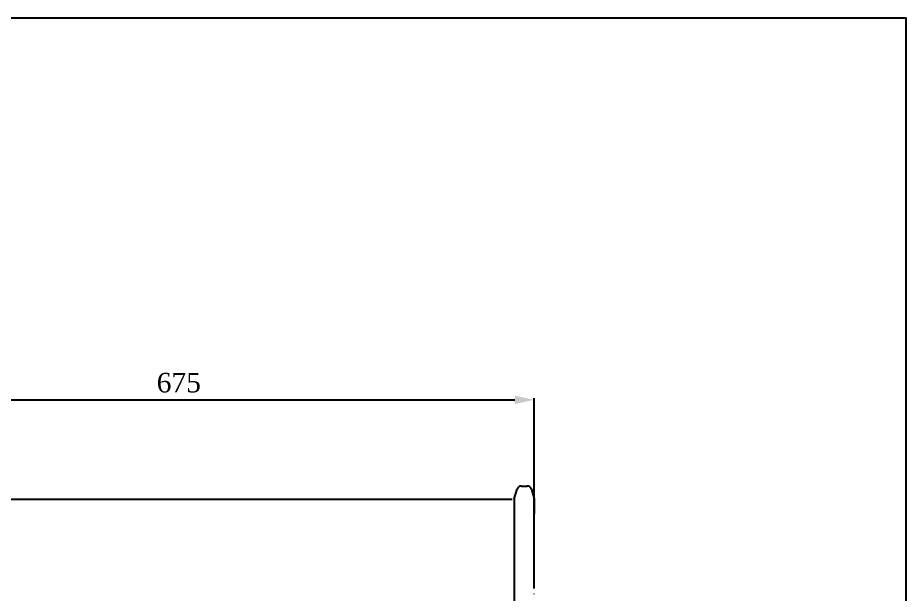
# Model space of a CAD drawing. Header units: millimetres. Extents: x 324 to 7054, y -67 to 2159.
# Drawn here: x 6258 to 7054, y 1642 to 2159 of the extents above; entities that cross this region are included whole.
import ezdxf

# ---------------------------------------------------------------- set-up
doc = ezdxf.new("R2010")
doc.units = ezdxf.units.MM
doc.header["$LTSCALE"] = 153.67
doc.header["$PDMODE"] = 3
doc.header["$PDSIZE"] = 8
doc.layers.get('0').update_dxf_attribs({"linetype": 'CONTINUOUS'})
doc.layers.get('Defpoints').update_dxf_attribs({"linetype": 'CONTINUOUS'})
doc.layers.add('02___PRT_ALL_AXES', color=7, linetype='CONTINUOUS')
doc.styles.get("Standard").update_dxf_attribs({"font": 'times.ttf'})
doc.dimstyles.new('DIMSTYLE_1', dxfattribs={"dimtxt": 17.5, "dimasz": 17.5, "dimexe": 1.5, "dimexo": 1, "dimgap": 0.875, "dimtad": 1, "dimdsep": 46, "dimtxsty": 'Standard', "dimblk": '_FILLED', "dimblk1": '_FILLED', "dimblk2": '_FILLED', "dimcen": 0.09, "dimazin": 2, "dimtp": 0.01, "dimtm": 0.01, "dimtfac": 1, "dimtofl": 0, "dimtmove": 0, "dimatfit": 3, "dimldrblk": '_FILLED', "dimfxl": 1, "dimtolj": 1, "dimarcsym": 0})

# ---------------------------------------------------------------- blocks, each defined once
blk = doc.blocks.new('_FILLED')
at = {"color": 0, "linetype": 'ByBlock'}
blk.add_solid([(0, 0), (-1, 0.214), (-1, -0.214)], dxfattribs=at)
blk = doc.blocks.new('*D210')
at = {"color": 0, "linetype": 'ByBlock', "lineweight": -2}
for p, q in [((6046.66, 1676.98), (6046.66, 1817.81)), ((6064.16, 1816.31), (6703.16, 1816.31)), ((6720.66, 1646.98), (6720.66, 1817.81))]:
    blk.add_line(p, q, dxfattribs=at)
at = {"layer": 'Defpoints', "color": 0}
for p in [(6720.66, 1816.31), (6046.66, 1675.98), (6720.66, 1645.98)]:
    blk.add_point(p, dxfattribs=at)
at = {"color": 0, "linetype": 'ByBlock', "lineweight": -2, "xscale": 17.5, "yscale": 17.5, "zscale": 17.5, "rotation": 180}
blk.add_blockref('_FILLED', (6046.66, 1816.31), dxfattribs=at)
at = {"color": 0, "linetype": 'ByBlock', "lineweight": -2, "xscale": 17.5, "yscale": 17.5, "zscale": 17.5}
blk.add_blockref('_FILLED', (6720.66, 1816.31), dxfattribs=at)
at = {"color": 0, "insert": (6402.09, 1840.52), "char_height": 17.5, "attachment_point": 2, "line_spacing_factor": 0.9}
blk.add_mtext('\\A1;\\A1;675', dxfattribs=at)

msp = doc.modelspace()

# ---------------------------------------------------------------- linework, layer by layer
at = {"linetype": 'Continuous'}
for p in [(5588, 2159), (7054, -67)]:
    msp.add_line(p, (7054, 2159), dxfattribs=at)
at = {"layer": '02___PRT_ALL_AXES', "linetype": 'ByBlock'}
for p, q in [((6702.71879, 1727.56174), (6705.34341, 1736.14648)), ((6709.16863, 1738.97699), (6714.20878, 1738.97699)), ((6718.034, 1736.14648), (6720.65862, 1727.56174)), ((6700.98871, 1726.97699), (6162.32854, 1726.97699)), ((6702.71879, 1727.56174), (6702.71879, 1216.39225)), ((6720.65862, 1727.56174), (6720.65862, 1714.14093)), ((6720.65862, 1641.97699), (6720.32854, 1641.97699))]:
    msp.add_line(p, q, dxfattribs=at)
for centre, start, end in [((6709.16863, 1734.97699), 90, 163), ((6714.20878, 1734.97699), 17, 90)]:
    msp.add_arc(centre, 4, start, end, dxfattribs=at)

# ---------------------------------------------------------------- dimensions: what is measured, and where the dimension line sits
at = {"linetype": 'ByBlock'}
dim = msp.add_linear_dim(base=(6720.65862, 1816.31484), p1=(6046.65862, 1675.97699), p2=(6720.65862, 1645.97699), text='\\A1;675', dimstyle='DIMSTYLE_1', override={"dimtxsty": 'Standard'}, dxfattribs=at)
dim.commit()
dim.dimension.update_dxf_attribs({"geometry": '*D210', "text_midpoint": (6402.08695, 1816.31484), "dimtype": 160})

doc.saveas('drawing.dxf')
